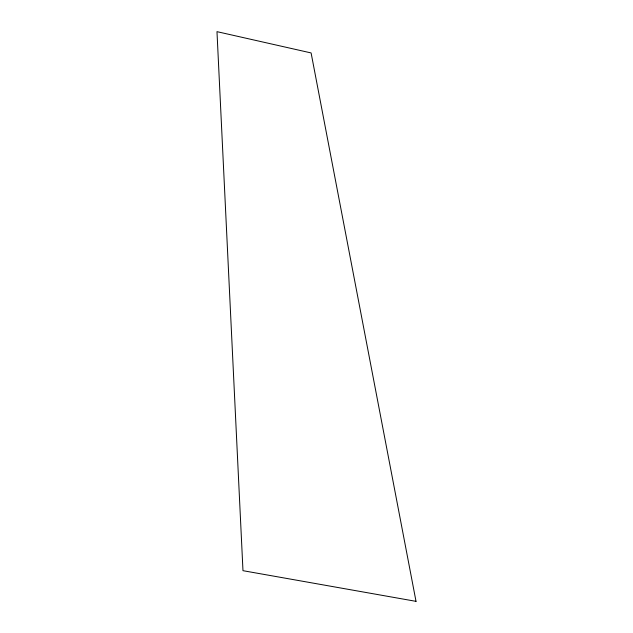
<?xml version="1.0" encoding="UTF-8"?>
<svg xmlns="http://www.w3.org/2000/svg" width="633" height="633" viewBox="0 0 633 633"><rect width="100%" height="100%" fill="white"/><g stroke="black" fill="none" stroke-linecap="round" stroke-linejoin="round"><path stroke-width="0.95" d="M416.023 601.35L242.977 570.681L216.977 31.65L311.104 52.935L416.023 601.35"/></g></svg>
